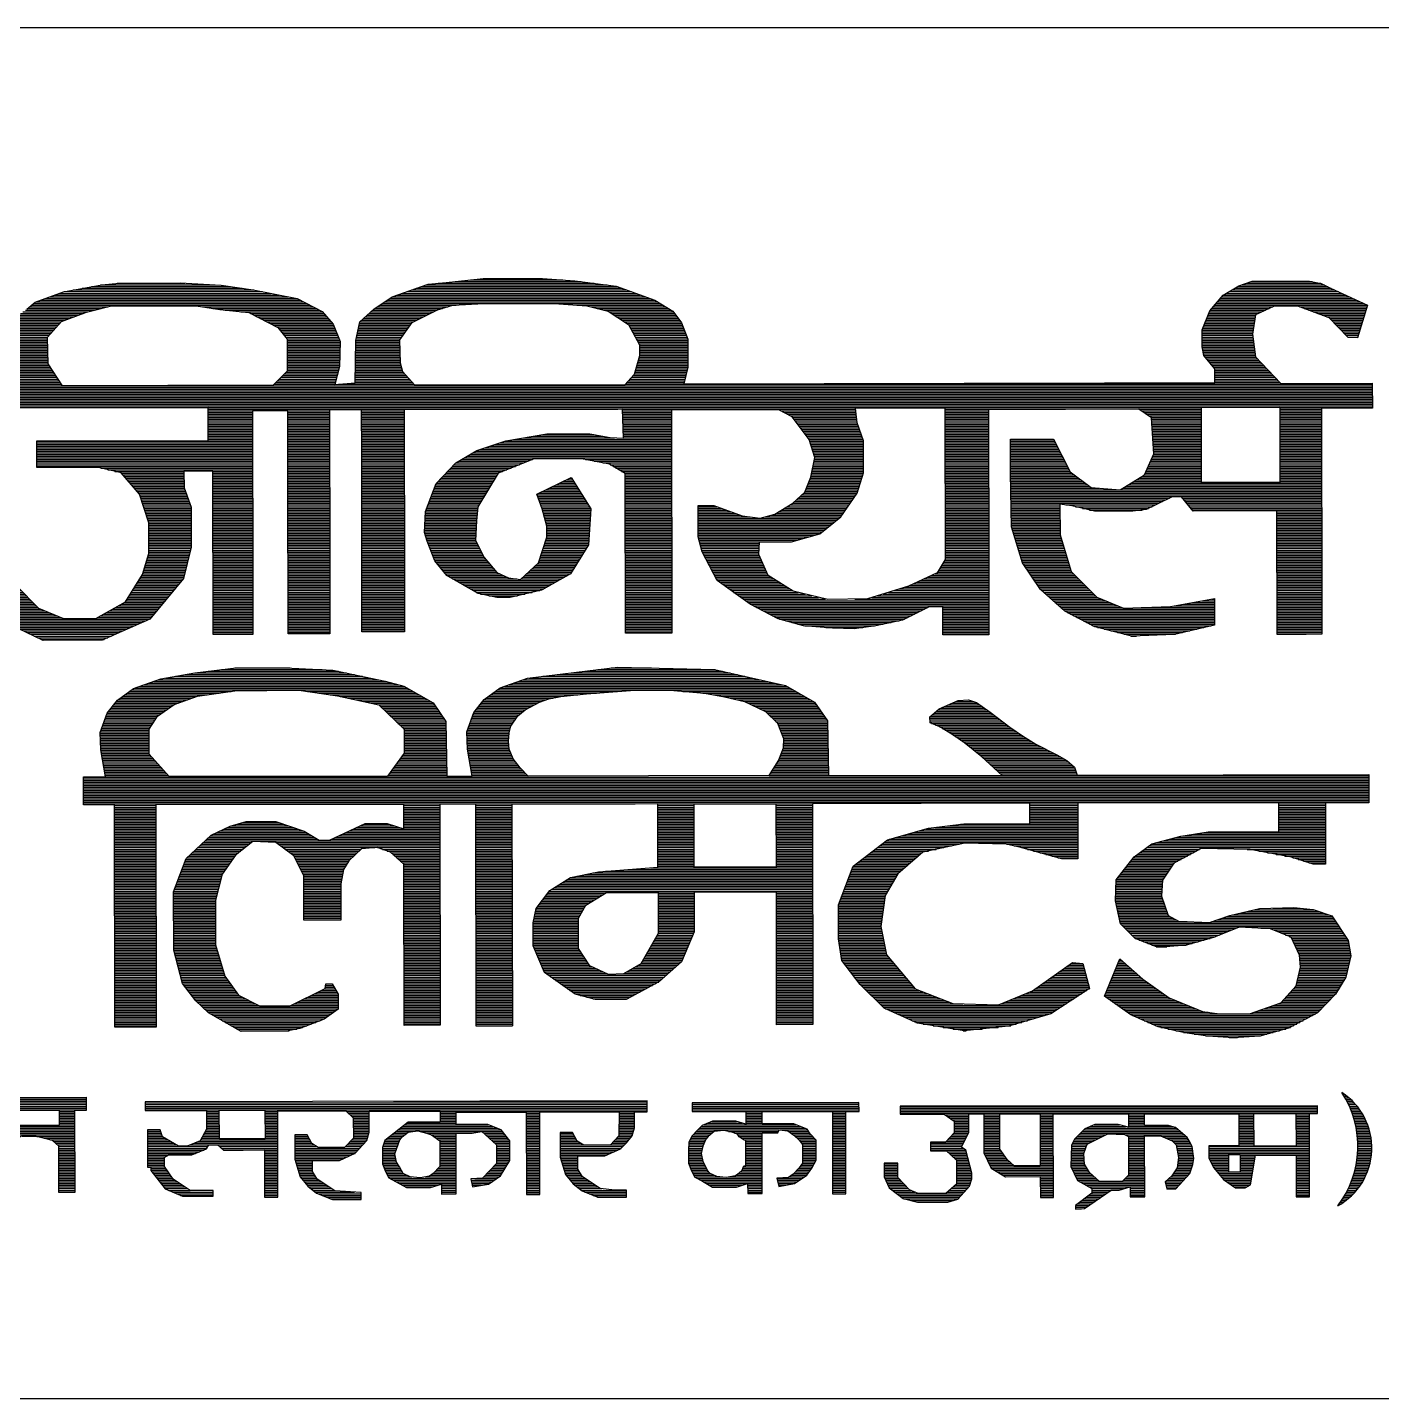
# Model space of a CAD drawing. Extents: x 278807 to 397707, y 326263 to 410363.
# Drawn here: x 385321 to 387574, y 333076 to 335357 of the extents above; entities that cross this region are included whole.
import ezdxf

# ---------------------------------------------------------------- set-up
doc = ezdxf.new("R2010")
doc.units = 0
doc.header["$LTSCALE"] = 400
doc.header["$MEASUREMENT"] = 0
doc.layers.get('0').update_dxf_attribs({"linetype": 'CONTINUOUS'})
pattern_1 = [(0, (366763.0994, 323914.4312), (9e-16, 2.794), [])]

msp = doc.modelspace()

# ---------------------------------------------------------------- hatches: boundary and pattern name
h = msp.add_hatch()
h.set_pattern_fill('ANSI31', color=256, scale=0.88, angle=315, style=0)
h.set_pattern_definition(pattern_1)
h.paths.add_polyline_path([(385755.048, 334348.175), (385824.37, 334348.296), (385824.169, 334463.221), (385823.72, 334720.661), (385877.144, 334720.755), (385877.268, 334650.163), (385877.79, 334351.116), (385948.414, 334351.24), (385948.264, 334437.434), (385947.769, 334721.005), (386311.315, 334721.639), (386312.703, 334673.28), (386290.549, 334674.542), (386256.659, 334680.984), (386184.992, 334680.859), (386117.254, 334669.038), (386069.07, 334653.098), (386033.924, 334632.233), (386001.407, 334598.371), (385983.247, 334551.532), (385982.005, 334516.424), (385985.939, 334502.129), (385999.026, 334469.647), (386018.745, 334444.977), (386070.918, 334415.163), (386102.203, 334408.717), (386124.354, 334408.756), (386176.455, 334420.548), (386224.62, 334447.937), (386254.506, 334496.097), (386258.31, 334555.913), (386225.644, 334607.864), (386168.358, 334580.46), (386177.522, 334555.772), (386185.39, 334527.181), (386185.422, 334508.978), (386171.164, 334466.046), (386141.241, 334438.69), (386121.691, 334441.256), (386102.13, 334450.324), (386081.238, 334474.991), (386066.855, 334503.57), (386068.101, 334536.078), (386070.667, 334559.486), (386104.448, 334615.454), (386164.347, 334638.962), (386242.789, 334639.099), (386289.714, 334630.079), (386315.802, 334614.522), (386316.265, 334349.154), (386393.144, 334349.288), (386393.117, 334365.145), (386392.497, 334720.354), (386571.013, 334720.665), (386593.185, 334709.002), (386621.917, 334671.346), (386631.091, 334641.458), (386624.633, 334608.433), (386614.252, 334583.711), (386594.738, 334565.474), (386564.8, 334547.219), (386540.054, 334540.675), (386510.077, 334544.523), (386463.138, 334561.344), (386437.078, 334561.299), (386437.169, 334509.291), (386443.727, 334484.598), (386468.568, 334436.534), (386523.364, 334397.623), (386570.316, 334373.001), (386612.034, 334361.372), (386660.253, 334357.556), (386696.74, 334356.319), (386732.794, 334361.583), (386777.082, 334370.762), (386821.346, 334392.943), (386843.758, 334392.982), (386843.84, 334346.174), (386920.719, 334346.309), (386920.518, 334461.361), (386920.064, 334721.402), (387170.247, 334721.838), (387191.121, 334707.572), (387195.135, 334647.389), (387179.56, 334612.256), (387139.209, 334587.482), (387090.99, 334591.298), (387055.762, 334617.241), (387028.303, 334671.802), (386956.636, 334671.677), (386956.734, 334615.514), (386958.194, 334525.802), (386976.541, 334466.025), (387006.588, 334421.87), (387047.045, 334385.535), (387096.606, 334359.618), (387157.876, 334344.122), (387229.538, 334346.848), (387295.966, 334362.566), (387295.889, 334406.773), (387222.941, 334393.643), (387144.764, 334390.907), (387100.429, 334409.032), (387057.354, 334451.864), (387039.005, 334512.941), (387038.916, 334563.649), (387058.466, 334561.083), (387096.27, 334552.048), (387160.119, 334552.159), (387182.266, 334554.798), (387225.23, 334575.676), (387240.866, 334575.704), (387260.453, 334552.334), (387399.877, 334552.577), (387400.236, 334347.145), (387474.509, 334347.275), (387474.426, 334394.463), (387473.853, 334723.003), (387558.55, 334723.151), (387558.478, 334764.757), (387406.023, 334764.491), (387364.248, 334808.625), (387358.97, 334846.322), (387364.126, 334878.836), (387395.374, 334893.193), (387434.465, 334893.261), (387486.62, 334873.849), (387517.95, 334841.399), (387533.588, 334840.126), (387550.433, 334894.764), (387489.01, 334923.261), (387473.36, 334931.035), (387453.807, 334934.902), (387426.444, 334934.854), (387393.868, 334934.797), (387358.686, 334934.736), (387336.548, 334926.896), (387310.514, 334911.248), (387288.408, 334885.205), (387275.432, 334853.978), (387275.482, 334825.373), (387278.113, 334811.075), (387296.394, 334789.004), (387296.435, 334765.6), (387113.103, 334765.28), (386413.262, 334764.059), (386419.73, 334791.374), (386419.648, 334838.182), (386409.176, 334865.468), (386394.679, 334884.945), (386364.677, 334903.096), (386300.788, 334926.388), (386231.711, 334935.369), (386178.28, 334939.176), (386079.249, 334939.004), (386018.018, 334932.396), (385988.052, 334929.743), (385928.149, 334908.835), (385897.667, 334887.979), (385874.249, 334867.134), (385867.788, 334835.918), (385866.608, 334765.705), (385832.734, 334763.046), (385840.5, 334792.964), (385841.73, 334834.573), (385829.953, 334863.157), (385811.674, 334883.928), (385769.938, 334905.959), (385696.943, 334920.133), (385643.505, 334927.841), (385575.22, 334931.623), (385473.583, 334931.445), (385444.921, 334928.795), (385381.092, 334916.982), (385334.213, 334899.997), (385320.128, 334888.088), (385283.686, 334863.321), (385272.016, 334830.795), (385272.138, 334760.584), (384842.137, 334759.834), (384842.146, 334717.775), (385083.205, 334719.496), (385081.948, 334693.49), (384962.064, 334695.881), (384915.168, 334687.998), (384859.183, 334661.896), (384824.088, 334612.427), (384824.158, 334572.121), (384833.358, 334527.041), (384871.196, 334498.502), (384895.969, 334489.444), (384925.937, 334490.797), (384965.019, 334496.066), (384993.67, 334505.217), (385028.833, 334515.68), (385069.227, 334515.751), (385086.181, 334507.979), (385113.594, 334479.422), (385112.38, 334428.712), (385098.101, 334397.482), (385051.239, 334370.096), (384966.542, 334369.948), (384910.484, 334385.453), (384855.684, 334426.964), (384838.74, 334429.535), (384814.026, 334404.788), (384814.071, 334378.784), (384832.327, 334371.014), (384862.313, 334361.965), (384909.274, 334332.142), (384944.504, 334304.899), (384977.139, 334271.151), (385026.704, 334242.633), (385056.676, 334241.385), (385104.829, 334275.275), (385104.802, 334290.877), (385067.012, 334292.111), (385052.669, 334297.287), (385017.46, 334312.828), (385018.738, 334327.133), (385095.583, 334346.77), (385151.555, 334380.673), (385191.863, 334430.151), (385194.398, 334470.462), (385178.678, 334518.542), (385157.787, 334542.798), (385119.958, 334566.136), (385066.529, 334568.643), (385028.764, 334555.575), (384979.271, 334542.486), (384928.446, 334546.298), (384903.654, 334565.758), (384904.903, 334596.965), (384921.799, 334621.699), (384955.64, 334643.861), (384997.319, 334654.336), (385054.659, 334650.535), (385101.582, 334642.816), (385131.576, 334628.566), (385159.461, 334628.615), (385159.296, 334723.529), (385621.873, 334724.337), (385621.969, 334669.347), (385336.604, 334668.849), (385336.682, 334624.515), (385439.621, 334624.695), (385477.425, 334615.66), (385507.456, 334580.606), (385523.177, 334532.526), (385523.265, 334481.818), (385512.902, 334446.695), (385484.315, 334401.138), (385434.847, 334373.747), (385381.423, 334373.654), (385339.696, 334390.484), (385303.146, 334428.126), (385274.34, 334507.388), (385276.792, 334595.806), (385205.121, 334598.282), (385205.182, 334563.176), (385205.3, 334495.566), (385215.808, 334447.476), (385277.185, 334370.871), (385347.608, 334337.189), (385445.335, 334337.359), (385524.759, 334372.604), (385580.671, 334440.312), (385593.611, 334492.343), (385593.495, 334558.653), (385581.711, 334591.138), (385581.664, 334618.442), (385629.876, 334618.526), (385630.35, 334346.784), (385696.414, 334346.899), (385696.27, 334429.193), (385695.764, 334719.138), (385754.401, 334719.24), (385754.581, 334616.016)])
h.paths.add_polyline_path([(385729.96, 334761.439), (385379.444, 334760.827), (385355.926, 334797.192), (385354.546, 334841.397), (385377.955, 334867.442), (385419.625, 334883.117), (385461.304, 334893.591), (385602.032, 334893.837), (385641.134, 334887.404), (385689.355, 334882.287), (385737.611, 334857.668), (385753.281, 334838.192), (385753.374, 334784.884)], flags=16)
h.paths.add_polyline_path([(385965.549, 334761.85), (385945.965, 334783.92), (385942.031, 334798.215), (385940.66, 334837.219), (385961.458, 334865.86), (386003.119, 334886.736), (386029.166, 334894.582), (386081.283, 334897.274), (386197.253, 334897.476), (386251.987, 334893.671), (386287.185, 334884.631), (386321.103, 334862.587), (386339.404, 334828.813), (386339.436, 334810.61), (386330.369, 334779.39), (386314.762, 334762.46)], flags=16)
h.paths.add_polyline_path([(386538.95, 334500.953), (386592.375, 334501.047), (386639.261, 334514.131), (386674.393, 334542.796), (386701.689, 334581.85), (386712.054, 334615.674), (386711.961, 334668.982), (386701.485, 334698.868), (386698.836, 334723.568), (386847.382, 334723.827), (386847.822, 334471.588), (386834.83, 334449.462), (386786.656, 334427.274), (386718.935, 334406.352), (386652.482, 334404.936), (386595.124, 334419.138), (386553.381, 334445.07), (386537.684, 334480.148)], flags=16)
h.paths.add_polyline_path([(387274.374, 334599.752), (387274.156, 334724.572), (387404.46, 334724.799), (387404.677, 334599.98)], flags=16)
h = msp.add_hatch()
h.set_pattern_fill('ANSI31', color=256, scale=0.88, angle=315, style=0)
h.set_pattern_definition(pattern_1)
h.paths.add_polyline_path([(385466.64, 333693.879), (385535.372, 333693.999), (385534.727, 334063.644), (385947.117, 334064.363), (385947.188, 334023.678), (385919.811, 334032.645), (385883.289, 334032.581), (385823.749, 334004.665), (385806.449, 334004.635), (385781.434, 334019.936), (385734.311, 334036.157), (385685.294, 334036.071), (385658.397, 334028.352), (385626.707, 334012.953), (385585.446, 333974.52), (385564.399, 333918.73), (385564.568, 333821.869), (385579.327, 333766.272), (385601.483, 333737.54), (385622.663, 333717.437), (385676.538, 333686.843), (385752.466, 333686.975), (385774.563, 333691.809), (385814.903, 333707.223), (385837.941, 333723.567), (385837.897, 333748.502), (385828.256, 333765.747), (385817.684, 333765.729), (385816.736, 333758.055), (385758.159, 333729.182), (385707.22, 333729.093), (385672.588, 333747.254), (385649.466, 333778.861), (385633.998, 333830.622), (385633.869, 333904.934), (385645.327, 333948.11), (385667.377, 333979.796), (385696.17, 334002.863), (385734.618, 334001.012), (385764.45, 333979.007), (385780.848, 333945.47), (385780.977, 333871.625), (385842.488, 333871.733), (385842.382, 333932.151), (385847.146, 333956.135), (385855.771, 333970.535), (385876.88, 333990.711), (385902.827, 333992.675), (385924.945, 333985.041), (385947.291, 333964.761), (385947.759, 333696.862), (386007.899, 333696.966), (386007.258, 334064.468), (386067.145, 334064.573), (386067.789, 333695.716), (386127.929, 333695.821), (386127.285, 334064.678), (386369.936, 334065.101), (386369.875, 333959.786), (386271.121, 333952.403), (386224.565, 333942.707), (386190.075, 333921.013), (386167.377, 333891.328), (386162.601, 333867.283), (386162.668, 333828.823), (386181.214, 333784.788), (386232.667, 333748.669), (386266.408, 333739.914), (386316.995, 333740.003), (386371.547, 333768.942), (386409.229, 333802.66), (386430.448, 333852.576), (386430.334, 333918.074), (386567.097, 333918.313), (386567.482, 333697.943), (386627.622, 333698.048), (386626.98, 334065.55), (386988.918, 334066.182), (386988.977, 334032.411), (386878.889, 334032.219), (386820.062, 334024.54), (386751.765, 334005.482), (386694.899, 333961.822), (386670.336, 333897.384), (386670.435, 333840.566), (386676.192, 333804.591), (386706.631, 333764.871), (386746.56, 333725.168), (386801.647, 333700.643), (386879.491, 333687.521), (386953.502, 333695.226), (387023.694, 333716.182), (387088.156, 333757.961), (387076.695, 333799.608), (387059.609, 333801.472), (386993.259, 333754.008), (386936.357, 333731.181), (386860.431, 333732.943), (386797.751, 333757.455), (386750.2, 333814.19), (386740.627, 333861.522), (386748.131, 333912.672), (386768.946, 333948.693), (386810.641, 333984.751), (386880.843, 334000.025), (386949.177, 333998.25), (386973.862, 333992.612), (387042.225, 333973.791), (387068.798, 333973.838), (387068.637, 334066.321), (387403.047, 334066.904), (387403.131, 334018.756), (387285.436, 334018.551), (387240.072, 334011.397), (387191.882, 333998.578), (387162.141, 333977.302), (387132.429, 333939.047), (387131.073, 333903.671), (387139.648, 333865.483), (387163.796, 333841.471), (387199.271, 333827.384), (387214.869, 333827.411), (387248.896, 333830.3), (387294.251, 333843.114), (387336.761, 333860.167), (387389.233, 333857.429), (387423.29, 333843.339), (387437.522, 333813.65), (387438.974, 333793.844), (387431.939, 333762.703), (387406.464, 333734.36), (387354.029, 333715.874), (387304.399, 333715.788), (387276.031, 333719.983), (387220.689, 333742.525), (387176.677, 333773.577), (387138.331, 333807.469), (387112.915, 333745.167), (387156.928, 333714.115), (387202.339, 333694.385), (387246.315, 333684.558), (387284.611, 333678.965), (387327.156, 333676.209), (387371.11, 333679.116), (387419.3, 333691.934), (387467.468, 333717.487), (387497.192, 333748.668), (387514.159, 333776.996), (387522.605, 333812.384), (387518.307, 333837.845), (387491.293, 333878.831), (387460.074, 333889.293), (387427.801, 333893.025), (387370.862, 333891.031), (387321.532, 333879.581), (387287.386, 333868.158), (387236.135, 333869.963), (387219.036, 333879.403), (387207.591, 333911.58), (387209.443, 333938.098), (387228.374, 333966.541), (387260.612, 333983.642), (387273.885, 333991.241), (387355.505, 333989.49), (387423.859, 333976.351), (387459.942, 333965.051), (387480.821, 333965.087), (387480.643, 334067.04), (387552.818, 334067.166), (387552.736, 334113.973), (387067.675, 334113.126), (387062.774, 334126.269), (387050.269, 334137.302), (387033.376, 334146.928), (386998.678, 334164.693), (386976.355, 334178.314), (386955.529, 334192.858), (386922.494, 334217.985), (386900.025, 334234.052), (386886.759, 334238.142), (386869.533, 334237.16), (386837.635, 334223.179), (386822.31, 334209.993), (386822.728, 334200.048), (386838.928, 334193.31), (386858.984, 334181.214), (386880.057, 334166.544), (386908.976, 334143.66), (386942.981, 334112.507), (386653.545, 334112.404), (386652.312, 334203.402), (386630.795, 334234.418), (386582.455, 334262.174), (386464.363, 334288.739), (386303.385, 334292.741), (386234.719, 334284.055), (386152.9, 334274.274), (386107.856, 334258.134), (386081.061, 334238.812), (386063.928, 334217.366), (386052.18, 334185.221), (386053.303, 334156.311), (386060.894, 334111.369), (386018.68, 334111.296), (386017.447, 334202.294), (385995.93, 334233.31), (385947.59, 334261.066), (385916.454, 334269.579), (385829.498, 334287.631), (385750.078, 334291.775), (385668.52, 334291.633), (385599.854, 334282.946), (385542.994, 334273.21), (385497.95, 334257.069), (385471.155, 334237.748), (385454.022, 334216.302), (385442.274, 334184.157), (385443.398, 334155.247), (385450.988, 334110.305), (385414.38, 334110.241), (385414.462, 334063.434), (385465.995, 334063.524)])
h.paths.add_polyline_path([(385557.229, 334110.49), (385523.896, 334147.892), (385523.823, 334189.653), (385537.737, 334211.094), (385565.605, 334230.417), (385604.213, 334244.405), (385666.441, 334253.08), (385772.68, 334254.336), (385837.085, 334244.811), (385905.792, 334229.94), (385947.715, 334189.322), (385947.785, 334149.702), (385919.963, 334111.123)], flags=16)
h.paths.add_polyline_path([(386129.057, 334139.927), (386122.829, 334156.123), (386121.483, 334169.76), (386122.364, 334183.212), (386125.285, 334194.621), (386137.026, 334211.783), (386149.149, 334221.642), (386173.094, 334234.556), (386188.642, 334239.766), (386208.749, 334243.854), (386251.336, 334248.127), (386324.637, 334254), (386389.623, 334254.083), (386447.605, 334249.179), (386481.01, 334243.455), (386513.84, 334235.53), (386549.146, 334219.034), (386569.089, 334199.195), (386579.23, 334173.957), (386578.277, 334157.975), (386570.792, 334137.883), (386554.828, 334112.231), (386154.193, 334111.532), (386140.792, 334125.306)], flags=16)
h.paths.add_polyline_path([(386238.067, 333875.273), (386250.074, 333896.928), (386284.566, 333917.82), (386370.193, 333917.969), (386370.313, 333849.558), (386341.784, 333799.337), (386312.906, 333782.461), (386288.015, 333781.616), (386256.674, 333795.984), (386238.155, 333824.796)], flags=16)
h.paths.add_polyline_path([(386430.261, 333959.892), (386430.077, 334065.206), (386566.42, 334065.444), (386566.604, 333960.13)], flags=16)
h = msp.add_hatch()
h.set_pattern_fill('ANSI31', color=256, scale=0.88, angle=315, style=0)
h.set_pattern_definition(pattern_1)
h.paths.add_polyline_path([(384869.149, 333510.387), (384847.738, 333510.35), (384835.094, 333506.444), (384826.349, 333498.661), (384826.384, 333478.271), (384834.192, 333465.662), (384850.767, 333448.214), (384863.44, 333435.614), (384881.948, 333425.937), (384891.68, 333425.954), (384896.539, 333429.846), (384904.313, 333436.656), (384911.096, 333453.174), (384911.035, 333488.129), (384978.477, 333488.246), (384978.606, 333414.454), (385004.882, 333414.5), (385004.638, 333554.317), (385043.566, 333554.385), (385043.81, 333414.568), (385067.166, 333414.608), (385066.922, 333554.426), (385199.277, 333554.657), (385199.338, 333519.702), (385188.655, 333507.061), (385171.158, 333495.379), (385147.801, 333495.338), (385125.409, 333500.154), (385116.637, 333507.906), (385109.812, 333514.691), (385109.792, 333526.343), (385097.141, 333526.321), (385097.244, 333467.093), (385099.19, 333467.096), (385104.072, 333458.366), (385106.037, 333447.689), (385112.861, 333440.904), (385124.556, 333431.215), (385135.28, 333420.553), (385151.843, 333409.901), (385169.365, 333407.019), (385193.695, 333407.062), (385206.34, 333410.968), (385210.224, 333415.829), (385211.187, 333421.657), (385179.072, 333421.6), (385163.492, 333426.428), (385141.078, 333443.866), (385122.559, 333460.34), (385122.53, 333476.846), (385159.511, 333476.911), (385182.861, 333480.835), (385193.56, 333484.738), (385209.11, 333496.416), (385221.728, 333515.858), (385226.567, 333531.401), (385226.526, 333554.704), (385374.452, 333554.962), (385374.494, 333530.688), (385293.719, 333530.547), (385283.996, 333525.676), (385269.408, 333519.825), (385259.703, 333504.272), (385250.965, 333492.606), (385251.093, 333418.813), (385272.504, 333418.851), (385271.476, 333449.919), (385271.434, 333474.193), (385275.3, 333489.735), (385279.177, 333498.481), (385288.899, 333504.323), (385300.569, 333509.198), (385311.269, 333512.13), (385335.599, 333512.172), (385352.15, 333508.318), (385362.86, 333505.423), (385373.582, 333495.733), (385373.716, 333419.027), (385399.992, 333419.073), (385399.755, 333555.006), (385419.219, 333555.04), (385419.18, 333577.372), (384950.393, 333576.554), (384950.43, 333555.193), (384977.68, 333555.241), (384977.758, 333510.577), (384909.634, 333510.458), (384909.526, 333572.599), (384837.509, 333572.473), (384837.93, 333554.026), (384876.858, 333554.094), (384884.65, 333550.224), (384884.72, 333510.415)])
h = msp.add_hatch()
h.set_pattern_fill('ANSI31', color=256, scale=0.88, angle=315, style=0)
h.set_pattern_definition(pattern_1)
h.paths.add_polyline_path([(385737.768, 333554.625), (385850.659, 333554.822), (385863.331, 333543.193), (385863.39, 333509.21), (385848.819, 333493.649), (385805.025, 333493.573), (385794.308, 333500.351), (385786.498, 333514.901), (385766.06, 333514.866), (385766.132, 333474.086), (385774.941, 333444.972), (385787.62, 333429.459), (385802.238, 333417.833), (385828.533, 333407.199), (385876.219, 333407.282), (385876.199, 333418.933), (385832.4, 333421.77), (385803.171, 333441.138), (385795.363, 333453.747), (385795.331, 333472.195), (385840.098, 333472.273), (385866.354, 333483.97), (385885.78, 333505.365), (385889.649, 333518.965), (385889.588, 333553.919), (386008.025, 333554.126), (386008.057, 333535.678), (385954.531, 333535.585), (385915.656, 333505.478), (385911.784, 333493.814), (385911.831, 333466.615), (385916.719, 333453.996), (385922.577, 333443.321), (385951.802, 333426.858), (385991.703, 333426.927), (386010.183, 333432.788), (386010.212, 333416.274), (386034.542, 333416.317), (386034.365, 333517.342), (386060.642, 333517.387), (386077.181, 333520.331), (386101.55, 333498.031), (386101.604, 333466.946), (386078.29, 333442.621), (386058.828, 333441.616), (386061.771, 333428.021), (386088.039, 333432.924), (386108.452, 333446.559), (386123.979, 333471.842), (386123.921, 333504.87), (386109.291, 333523.301), (386086.892, 333532.004), (386034.34, 333531.913), (386034.304, 333552.312), (386151.088, 333552.516), (386151.327, 333415.549), (386173.71, 333415.588), (386173.471, 333552.555), (386305.826, 333552.786), (386304.922, 333512.978), (386290.351, 333497.417), (386246.557, 333497.34), (386235.84, 333504.118), (386228.029, 333518.669), (386207.592, 333518.633), (386207.664, 333477.853), (386216.473, 333448.74), (386229.152, 333433.227), (386243.77, 333421.601), (386270.065, 333410.966), (386317.751, 333411.05), (386317.731, 333422.701), (386298.267, 333422.667), (386273.932, 333425.538), (386244.702, 333444.906), (386236.895, 333457.514), (386236.856, 333479.681), (386281.623, 333479.759), (386307.879, 333491.456), (386317.594, 333501.183), (386327.306, 333512.851), (386331.175, 333526.451), (386331.128, 333552.959), (386352.066, 333552.996), (386352.035, 333571.233), (385516.826, 333569.775), (385516.851, 333555.211), (385619.037, 333555.389), (385619.091, 333524.319), (385608.42, 333504.881), (385587.025, 333496.105), (385572.427, 333496.08), (385546.124, 333511.569), (385542.21, 333523.214), (385520.8, 333523.176), (385520.909, 333461.035), (385526.748, 333461.045), (385526.758, 333455.22), (385550.167, 333425.161), (385579.385, 333412.59), (385629.991, 333412.678), (385629.974, 333422.387), (385592.02, 333422.321), (385563.765, 333440.72), (385549.13, 333462.055), (385549.102, 333477.591), (385555.908, 333481.486), (385594.836, 333481.554), (385619.149, 333491.306), (385623.03, 333498.11), (385637.628, 333498.135), (385647.375, 333489.414), (385715.498, 333489.533), (385715.636, 333410.885), (385738.019, 333410.925)])
h.paths.add_polyline_path([(385716.439, 333507.982), (385640.53, 333507.85), (385640.447, 333555.427), (385716.356, 333555.559)], flags=16)
h.paths.add_polyline_path([(385932.674, 333483.044), (385940.808, 333506.621), (385944.434, 333511.158), (385954.411, 333519.332), (385970.758, 333521.173), (385985.297, 333517.573), (385993.477, 333514.869), (386007.119, 333504.924), (386007.194, 333462.331), (385996.314, 333450.531), (385989.964, 333445.989), (385974.527, 333443.243), (385958.174, 333445.027), (385946.356, 333450.444), (385939.979, 333461.307), (385935.423, 333469.456)], flags=16)
h = msp.add_hatch()
h.set_pattern_fill('ANSI31', color=256, scale=0.88, angle=315, style=0)
h.set_pattern_definition(pattern_1)
h.paths.add_polyline_path([(387500.846, 333396.431, 0.56444686), (387507.971, 333585.071, -0.31724757)])
h = msp.add_hatch()
h.set_pattern_fill('ANSI31', color=256, scale=0.88, angle=315, style=0)
h.set_pattern_definition(pattern_1)
h.paths.add_polyline_path([(386543.512, 333518.23), (386569.789, 333518.276), (386570.758, 333520.221), (386571.726, 333523.136), (386586.328, 333521.219), (386596.072, 333514.436), (386604.846, 333505.709), (386610.697, 333498.92), (386610.751, 333467.835), (386604.925, 333460.054), (386595.212, 333449.351), (386587.437, 333443.51), (386567.974, 333442.504), (386570.918, 333428.91), (386582.593, 333430.873), (386597.186, 333433.813), (386617.599, 333447.448), (386626.337, 333459.12), (386633.126, 333472.731), (386633.068, 333505.758), (386623.318, 333516.427), (386618.438, 333524.189), (386596.039, 333532.893), (386543.487, 333532.801), (386543.451, 333553.2), (386660.235, 333553.404), (386660.474, 333416.438), (386682.857, 333416.477), (386682.618, 333553.443), (386704.717, 333553.482), (386704.47, 333568.318), (386426.904, 333567.834), (386426.929, 333553.343), (386516.493, 333553.5), (386516.529, 333532.569), (386499.576, 333537.37), (386460.846, 333537.302), (386450.364, 333533.259), (386443.914, 333530.027), (386435.858, 333522.768), (386426.999, 333513.092), (386421.728, 333502.618), (386421.737, 333497.132), (386420.931, 333494.703), (386420.978, 333467.504), (386425.866, 333454.884), (386431.724, 333444.209), (386444.387, 333437.431), (386460.948, 333427.746), (386500.849, 333427.816), (386519.33, 333433.677), (386519.359, 333417.163), (386543.689, 333417.205)])
h.paths.add_polyline_path([(386516.341, 333463.22), (386512.707, 333463.213), (386509.995, 333455.959), (386505.461, 333451.419), (386499.111, 333446.877), (386483.674, 333444.131), (386467.321, 333445.915), (386455.503, 333451.332), (386452.772, 333454.952), (386449.126, 333462.196), (386444.57, 333470.344), (386441.821, 333483.933), (386444.526, 333495.719), (386449.955, 333507.509), (386453.58, 333512.047), (386463.558, 333520.22), (386479.905, 333522.061), (386494.444, 333518.462), (386502.624, 333515.757), (386505.357, 333511.231), (386513.541, 333505.808), (386516.266, 333505.813)], flags=16)
h = msp.add_hatch()
h.set_pattern_fill('ANSI31', color=256, scale=0.88, angle=315, style=0)
h.set_pattern_definition(pattern_1)
h.paths.add_polyline_path([(387179.734, 333512.894), (387206.01, 333512.94), (387225.418, 333504.686), (387232.108, 333498.032), (387236.318, 333477.209), (387233.844, 333459.708), (387224.685, 333446.361), (387213.85, 333436.343), (387216.375, 333424.683), (387231.401, 333424.709), (387254.73, 333450.579), (387259.712, 333465.585), (387261.365, 333475.587), (387258.825, 333495.579), (387255.474, 333502.239), (387250.451, 333510.562), (387231.222, 333527.193), (387219.529, 333530.505), (387179.459, 333530.435), (387179.426, 333549.599), (387336.533, 333549.873), (387336.626, 333496.613), (387286.538, 333496.525), (387286.573, 333476.464), (387294.114, 333460.646), (387310.845, 333440.679), (387330.904, 333426.549), (387346.765, 333426.577), (387355.939, 333431.592), (387364.201, 333480.765), (387431.535, 333480.883), (387431.656, 333411.337), (387454.04, 333411.376), (387453.798, 333550.078), (387467.522, 333550.101), (387467.305, 333563.203), (386772.791, 333562.622), (386772.814, 333549.153), (386846.133, 333549.28), (386862.981, 333537.313), (386863.015, 333518.119), (386848.619, 333502.498), (386823.378, 333502.454), (386823.403, 333488.058), (386849.846, 333488.104), (386866.7, 333472.538), (386866.769, 333432.949), (386848.767, 333417.322), (386803.093, 333417.242), (386788.659, 333423.215), (386769.393, 333443.576), (386769.351, 333467.569), (386746.514, 333467.529), (386746.553, 333444.736), (386754.999, 333426.756), (386777.867, 333408.801), (386801.916, 333402.844), (386852.398, 333402.932), (386869.217, 333407.76), (386888.411, 333429.388), (386891.996, 333441.391), (386891.979, 333450.988), (386882.296, 333489.36), (386875.076, 333494.146), (386887.052, 333519.36), (386886.999, 333549.352), (386912.24, 333549.396), (386912.353, 333484.614), (386924.417, 333459.442), (386948.481, 333445.088), (387006.175, 333445.189), (387006.235, 333410.399), (387027.87, 333410.437), (387027.628, 333549.597), (387152.712, 333549.816), (387152.751, 333527.233), (387135.798, 333532.033), (387097.068, 333531.966), (387080.136, 333524.691), (387063.221, 333507.756), (387057.949, 333497.281), (387057.2, 333462.168), (387067.946, 333438.873), (387091.99, 333425.328), (387092.003, 333417.8), (387064.491, 333396.922), (387064.501, 333391.09), (387079.526, 333391.949), (387123.969, 333422.457), (387137.071, 333422.48), (387155.552, 333428.34), (387155.581, 333411.827), (387179.91, 333411.869)])
h.paths.add_polyline_path([(387152.89, 333447.902), (387142.057, 333437.051), (387104.491, 333436.986), (387087.769, 333451.954), (387079.397, 333466.104), (387078.531, 333483.6), (387084.347, 333499.441), (387118.544, 333516.164), (387146.094, 333515.379), (387152.778, 333512.058)], flags=16)
h.paths.add_polyline_path([(387319.873, 333481.885), (387338.418, 333481.388), (387338.468, 333452.831), (387319.923, 333452.799)], flags=16)
h.paths.add_polyline_path([(387006.143, 333463.184), (386962.873, 333463.108), (386950.835, 333473.884), (386938.786, 333490.659), (386938.683, 333549.442), (387005.993, 333549.559)], flags=16)
h.paths.add_polyline_path([(387361.671, 333495.759), (387361.576, 333549.917), (387431.414, 333550.038), (387431.509, 333495.881)], flags=16)

# ---------------------------------------------------------------- linework, layer by layer
for p, q in [((380986.211, 335356.71), (396941.41, 335356.71)), ((380986.211, 333076.039), (396941.41, 333076.039))]:
    msp.add_line(p, q)
at = {"color": 200}
for p, q in [((387393.868, 334934.797), (387393.868, 334934.797)), ((387393.868, 334934.797), (387393.868, 334934.797)), ((385461.304, 334893.591), (385602.032, 334893.837)), ((385602.032, 334893.837), (385641.134, 334887.404)), ((386003.119, 334886.736), (386029.166, 334894.582)), ((386029.166, 334894.582), (386081.283, 334897.274)), ((386081.283, 334897.274), (386197.253, 334897.476)), ((386197.253, 334897.476), (386251.987, 334893.671)), ((386251.987, 334893.671), (386287.185, 334884.631)), ((385377.955, 334867.442), (385419.625, 334883.117)), ((385419.625, 334883.117), (385461.304, 334893.591)), ((385641.134, 334887.404), (385689.355, 334882.287)), ((385689.355, 334882.287), (385737.611, 334857.668)), ((385897.667, 334887.979), (385897.667, 334887.979)), ((385961.458, 334865.86), (386003.119, 334886.736)), ((386287.185, 334884.631), (386321.103, 334862.587)), ((385354.546, 334841.397), (385377.955, 334867.442)), ((385737.611, 334857.668), (385753.281, 334838.192)), ((385940.66, 334837.219), (385961.458, 334865.86)), ((386321.103, 334862.587), (386339.404, 334828.813)), ((385355.926, 334797.192), (385354.546, 334841.397)), ((385753.281, 334838.192), (385753.374, 334784.884)), ((385942.031, 334798.215), (385940.66, 334837.219)), ((386339.404, 334828.813), (386339.436, 334810.61)), ((386339.436, 334810.61), (386330.369, 334779.39)), ((385379.444, 334760.827), (385355.926, 334797.192)), ((385753.374, 334784.884), (385729.96, 334761.439)), ((385945.965, 334783.92), (385942.031, 334798.215)), ((385965.549, 334761.85), (385945.965, 334783.92)), ((385729.96, 334761.439), (385379.444, 334760.827)), ((386314.762, 334762.46), (385965.549, 334761.85)), ((386330.369, 334779.39), (386314.762, 334762.46)), ((386698.836, 334723.568), (386847.382, 334723.827)), ((386701.485, 334698.868), (386698.836, 334723.568)), ((386847.382, 334723.827), (386847.822, 334471.588)), ((387274.156, 334724.572), (387404.46, 334724.799)), ((387274.374, 334599.752), (387274.156, 334724.572)), ((387404.46, 334724.799), (387404.677, 334599.98)), ((386711.961, 334668.982), (386701.485, 334698.868)), ((386712.054, 334615.674), (386711.961, 334668.982)), ((386701.689, 334581.85), (386712.054, 334615.674)), ((387404.677, 334599.98), (387274.374, 334599.752)), ((386674.393, 334542.796), (386701.689, 334581.85)), ((386639.261, 334514.131), (386674.393, 334542.796)), ((386592.375, 334501.047), (386639.261, 334514.131)), ((386537.684, 334480.148), (386538.95, 334500.953)), ((386538.95, 334500.953), (386592.375, 334501.047)), ((386553.381, 334445.07), (386537.684, 334480.148)), ((386847.822, 334471.588), (386834.83, 334449.462)), ((386595.124, 334419.138), (386553.381, 334445.07)), ((386834.83, 334449.462), (386786.656, 334427.274)), ((386652.482, 334404.936), (386595.124, 334419.138)), ((386786.656, 334427.274), (386718.935, 334406.352)), ((386718.935, 334406.352), (386652.482, 334404.936))]:
    msp.add_line(p, q, dxfattribs=at)
for points in [[(385320.128, 334888.088), (385334.213, 334899.997), (385381.092, 334916.982), (385444.921, 334928.795), (385473.583, 334931.445), (385575.22, 334931.623), (385643.505, 334927.841), (385696.943, 334920.133), (385769.938, 334905.959), (385811.674, 334883.928), (385829.953, 334863.157), (385841.73, 334834.573), (385840.5, 334792.964), (385832.734, 334763.046), (385866.608, 334765.705), (385867.788, 334835.918), (385874.249, 334867.134), (385897.667, 334887.979), (385928.149, 334908.835), (385988.052, 334929.743), (386018.018, 334932.396), (386079.249, 334939.004), (386178.28, 334939.176), (386231.711, 334935.369), (386300.788, 334926.388), (386364.677, 334903.096), (386394.679, 334884.945), (386409.176, 334865.468), (386419.648, 334838.182), (386419.73, 334791.374), (386413.262, 334764.059), (387113.103, 334765.28), (387296.435, 334765.6), (387296.394, 334789.004), (387278.113, 334811.075), (387275.482, 334825.373), (387275.432, 334853.978), (387288.408, 334885.205), (387310.514, 334911.248), (387336.548, 334926.896), (387358.686, 334934.736), (387393.868, 334934.797), (387426.444, 334934.854), (387453.807, 334934.902), (387473.36, 334931.035), (387489.01, 334923.261), (387550.433, 334894.764), (387533.588, 334840.126), (387533.588, 334840.126), (387517.95, 334841.399), (387486.62, 334873.849), (387434.465, 334893.261), (387434.465, 334893.261), (387434.465, 334893.261), (387395.374, 334893.193), (387364.126, 334878.836), (387358.97, 334846.322), (387364.248, 334808.625), (387406.023, 334764.491), (387558.478, 334764.757), (387558.55, 334723.151), (387473.853, 334723.003), (387474.426, 334394.463), (387474.509, 334347.275), (387400.236, 334347.145), (387399.877, 334552.577), (387260.453, 334552.334), (387240.866, 334575.704), (387225.23, 334575.676), (387182.266, 334554.798), (387160.119, 334552.159), (387096.27, 334552.048), (387058.466, 334561.083), (387058.466, 334561.083), (387038.916, 334563.649), (387039.005, 334512.941), (387057.354, 334451.864), (387100.429, 334409.032), (387144.764, 334390.907), (387222.941, 334393.643), (387295.889, 334406.773), (387295.966, 334362.566), (387229.538, 334346.848), (387157.876, 334344.122), (387096.606, 334359.618), (387047.045, 334385.535), (387006.588, 334421.87), (386976.541, 334466.025), (386958.194, 334525.802), (386956.734, 334615.514), (386956.636, 334671.677), (387028.303, 334671.802), (387055.762, 334617.241), (387090.99, 334591.298), (387139.209, 334587.482), (387179.56, 334612.256), (387195.135, 334647.389), (387191.121, 334707.572), (387170.247, 334721.838), (386920.064, 334721.402), (386920.518, 334461.361), (386920.719, 334346.309), (386843.84, 334346.174), (386843.758, 334392.982), (386821.346, 334392.943), (386777.082, 334370.762), (386732.794, 334361.583), (386696.74, 334356.319), (386660.253, 334357.556), (386612.034, 334361.372), (386570.316, 334373.001), (386523.364, 334397.623), (386468.568, 334436.534), (386443.727, 334484.598), (386437.169, 334509.291), (386437.078, 334561.299), (386463.138, 334561.344), (386510.077, 334544.523), (386510.077, 334544.523), (386510.077, 334544.523), (386540.054, 334540.675), (386540.054, 334540.675), (386540.054, 334540.675), (386564.8, 334547.219), (386594.738, 334565.474), (386614.252, 334583.711), (386624.633, 334608.433), (386624.633, 334608.433), (386631.091, 334641.458), (386621.917, 334671.346), (386593.185, 334709.002), (386571.013, 334720.665), (386392.497, 334720.354), (386393.117, 334365.145), (386393.144, 334349.288), (386316.265, 334349.154), (386315.802, 334614.522), (386289.714, 334630.079), (386242.789, 334639.099), (386164.347, 334638.962), (386164.347, 334638.962), (386164.347, 334638.962), (386164.347, 334638.962), (386104.448, 334615.454), (386070.667, 334559.486), (386070.667, 334559.486), (386070.667, 334559.486), (386070.667, 334559.486), (386068.101, 334536.078), (386066.855, 334503.57), (386081.238, 334474.991), (386102.13, 334450.324), (386121.691, 334441.256), (386141.241, 334438.69), (386171.164, 334466.046), (386185.422, 334508.978), (386185.39, 334527.181), (386177.522, 334555.772), (386168.358, 334580.46), (386225.644, 334607.864), (386258.31, 334555.913), (386254.506, 334496.097), (386224.62, 334447.937), (386176.455, 334420.548), (386124.354, 334408.756), (386102.203, 334408.717), (386070.918, 334415.163), (386018.745, 334444.977), (385999.026, 334469.647), (385985.939, 334502.129), (385982.005, 334516.424), (385983.247, 334551.532), (386001.407, 334598.371), (386033.924, 334632.233), (386069.07, 334653.098), (386117.254, 334669.038), (386184.992, 334680.859), (386256.659, 334680.984), (386290.549, 334674.542), (386312.703, 334673.28), (386311.315, 334721.639), (385947.769, 334721.005), (385948.264, 334437.434), (385948.414, 334351.24), (385877.79, 334351.116), (385877.268, 334650.163), (385877.144, 334720.755), (385823.72, 334720.661), (385824.169, 334463.221), (385824.37, 334348.296), (385755.048, 334348.175), (385754.581, 334616.016), (385754.401, 334719.24), (385695.764, 334719.138), (385696.27, 334429.193), (385696.414, 334346.899), (385630.35, 334346.784), (385629.876, 334618.526), (385581.664, 334618.442), (385581.711, 334591.138), (385593.495, 334558.653), (385593.611, 334492.343), (385580.671, 334440.312), (385524.759, 334372.604), (385445.335, 334337.359), (385347.608, 334337.189), (385277.185, 334370.871)], [(385303.146, 334428.126), (385339.696, 334390.484), (385381.423, 334373.654), (385434.847, 334373.747), (385484.315, 334401.138), (385512.902, 334446.695), (385523.265, 334481.818), (385523.177, 334532.526), (385507.456, 334580.606), (385477.425, 334615.66), (385439.621, 334624.695), (385336.682, 334624.515), (385336.604, 334668.849), (385621.969, 334669.347), (385621.969, 334669.347), (385621.873, 334724.337), (385159.296, 334723.529)], [(385557.229, 334110.49), (385523.896, 334147.892), (385523.823, 334189.653), (385537.737, 334211.094), (385565.605, 334230.417), (385604.213, 334244.405), (385666.441, 334253.08), (385772.68, 334254.336), (385837.085, 334244.811), (385905.792, 334229.94), (385947.715, 334189.322), (385947.785, 334149.702), (385919.963, 334111.123), (385557.229, 334110.49)], [(386154.193, 334111.532), (386140.792, 334125.306), (386129.057, 334139.927), (386122.829, 334156.123), (386121.483, 334169.76), (386122.364, 334183.212), (386125.285, 334194.621), (386137.026, 334211.783), (386149.149, 334221.642), (386173.094, 334234.556), (386188.642, 334239.766), (386208.749, 334243.854), (386251.336, 334248.127), (386324.637, 334254), (386389.623, 334254.083), (386447.605, 334249.179), (386481.01, 334243.455), (386513.84, 334235.53), (386549.146, 334219.034), (386569.089, 334199.195), (386579.23, 334173.957), (386578.277, 334157.975), (386570.792, 334137.883), (386554.828, 334112.231), (386154.193, 334111.532)], [(386430.077, 334065.206), (386566.42, 334065.444), (386566.604, 333960.13), (386430.261, 333959.892), (386430.077, 334065.206)], [(386370.193, 333917.969), (386370.313, 333849.558), (386341.784, 333799.337), (386312.906, 333782.461), (386288.015, 333781.616), (386256.674, 333795.984), (386238.155, 333824.796), (386238.067, 333875.273), (386250.074, 333896.928), (386284.566, 333917.82), (386370.193, 333917.969)], [(384950.393, 333576.554), (385419.18, 333577.372), (385419.219, 333555.04), (385399.755, 333555.006), (385399.992, 333419.073), (385373.716, 333419.027), (385373.582, 333495.733), (385362.86, 333505.423), (385352.15, 333508.318), (385335.599, 333512.172), (385311.269, 333512.13)], [(385516.851, 333555.211), (385619.037, 333555.389), (385619.091, 333524.319), (385608.42, 333504.881), (385587.025, 333496.105), (385572.427, 333496.08), (385546.124, 333511.569), (385542.21, 333523.214), (385520.8, 333523.176), (385520.909, 333461.035), (385526.748, 333461.045), (385526.758, 333455.22), (385550.167, 333425.161), (385579.385, 333412.59), (385629.991, 333412.678), (385629.974, 333422.387), (385592.02, 333422.321), (385563.765, 333440.72), (385549.13, 333462.055), (385549.102, 333477.591), (385555.908, 333481.486), (385594.836, 333481.554), (385619.149, 333491.306), (385623.03, 333498.11), (385637.628, 333498.135), (385647.375, 333489.414), (385715.498, 333489.533), (385715.636, 333410.885), (385738.019, 333410.925), (385737.768, 333554.625), (385850.659, 333554.822), (385863.331, 333543.193), (385863.39, 333509.21), (385848.819, 333493.649), (385805.025, 333493.573), (385794.308, 333500.351), (385786.498, 333514.901), (385766.06, 333514.866), (385766.132, 333474.086), (385774.941, 333444.972), (385787.62, 333429.459), (385802.238, 333417.833), (385828.533, 333407.199), (385876.219, 333407.282), (385876.199, 333418.933), (385832.4, 333421.77), (385803.171, 333441.138), (385795.363, 333453.747), (385795.331, 333472.195), (385840.098, 333472.273), (385866.354, 333483.97), (385885.78, 333505.365), (385889.649, 333518.965), (385889.588, 333553.919), (386008.025, 333554.126), (386008.057, 333535.678), (385954.531, 333535.585), (385915.656, 333505.478), (385911.784, 333493.814), (385911.831, 333466.615), (385916.719, 333453.996), (385922.577, 333443.321), (385951.802, 333426.858), (385991.703, 333426.927), (386010.183, 333432.788), (386010.212, 333416.274), (386034.542, 333416.317), (386034.365, 333517.342), (386060.642, 333517.387), (386077.181, 333520.331), (386101.55, 333498.031), (386101.604, 333466.946), (386078.29, 333442.621), (386058.828, 333441.616), (386061.771, 333428.021), (386088.039, 333432.924), (386108.452, 333446.559), (386123.979, 333471.842), (386123.921, 333504.87), (386109.291, 333523.301), (386086.892, 333532.004), (386034.34, 333531.913), (386034.304, 333552.312), (386151.088, 333552.516), (386151.327, 333415.549), (386173.71, 333415.588), (386173.471, 333552.555), (386305.826, 333552.786), (386304.922, 333512.978), (386290.351, 333497.417), (386246.557, 333497.34), (386235.84, 333504.118), (386228.029, 333518.669), (386207.592, 333518.633), (386207.664, 333477.853), (386216.473, 333448.74), (386229.152, 333433.227), (386243.77, 333421.601), (386270.065, 333410.966), (386317.751, 333411.05), (386317.731, 333422.701), (386298.267, 333422.667), (386273.932, 333425.538), (386244.702, 333444.906), (386236.895, 333457.514), (386236.856, 333479.681), (386281.623, 333479.759), (386307.879, 333491.456), (386317.594, 333501.183), (386327.306, 333512.851), (386331.175, 333526.451), (386331.128, 333552.959), (386352.066, 333552.996), (386352.035, 333571.233), (385516.826, 333569.775), (385516.851, 333555.211)], [(385293.719, 333530.547), (385374.494, 333530.688), (385374.452, 333554.962), (385226.526, 333554.704)], [(385640.447, 333555.427), (385716.356, 333555.559), (385716.439, 333507.982), (385640.53, 333507.85), (385640.447, 333555.427)], [(386772.791, 333562.622), (386772.814, 333549.153), (386846.133, 333549.28), (386862.981, 333537.313), (386863.015, 333518.119), (386848.619, 333502.498), (386823.378, 333502.454), (386823.403, 333488.058), (386849.846, 333488.104), (386866.7, 333472.538), (386866.769, 333432.949), (386848.767, 333417.322), (386803.093, 333417.242), (386788.659, 333423.215), (386769.393, 333443.576), (386769.351, 333467.569), (386746.514, 333467.529), (386746.553, 333444.736), (386754.999, 333426.756), (386777.867, 333408.801), (386801.916, 333402.844), (386852.398, 333402.932), (386869.217, 333407.76), (386888.411, 333429.388), (386891.996, 333441.391), (386891.979, 333450.988), (386882.296, 333489.36), (386875.076, 333494.146), (386887.052, 333519.36), (386886.999, 333549.352), (386912.24, 333549.396), (386912.353, 333484.614), (386924.417, 333459.442), (386948.481, 333445.088), (387006.175, 333445.189), (387006.235, 333410.399), (387027.87, 333410.437), (387027.628, 333549.597), (387152.712, 333549.816), (387152.751, 333527.233), (387135.798, 333532.033), (387097.068, 333531.966), (387080.136, 333524.691), (387063.221, 333507.756), (387057.949, 333497.281), (387057.2, 333462.168), (387067.946, 333438.873), (387091.99, 333425.328), (387092.003, 333417.8), (387064.491, 333396.922), (387064.501, 333391.09), (387079.526, 333391.949), (387123.969, 333422.457), (387137.071, 333422.48), (387155.552, 333428.34), (387155.581, 333411.827), (387179.91, 333411.869), (387179.734, 333512.894), (387206.01, 333512.94), (387225.418, 333504.686), (387232.108, 333498.032), (387236.318, 333477.209), (387233.844, 333459.708), (387224.685, 333446.361), (387213.85, 333436.343), (387216.375, 333424.683), (387231.401, 333424.709), (387254.73, 333450.579), (387259.712, 333465.585), (387261.365, 333475.587), (387258.825, 333495.579), (387255.474, 333502.239), (387250.451, 333510.562), (387231.222, 333527.193), (387219.529, 333530.505), (387179.459, 333530.435), (387179.426, 333549.599), (387336.533, 333549.873), (387336.626, 333496.613), (387286.538, 333496.525), (387286.573, 333476.464), (387294.114, 333460.646), (387310.845, 333440.679), (387330.904, 333426.549), (387346.765, 333426.577), (387355.939, 333431.592), (387364.201, 333480.765), (387431.535, 333480.883), (387431.656, 333411.337), (387454.04, 333411.376), (387453.798, 333550.078), (387467.522, 333550.101), (387467.305, 333563.203), (386772.791, 333562.622)], [(386938.683, 333549.442), (387005.993, 333549.559), (387006.143, 333463.184), (386962.873, 333463.108), (386950.835, 333473.884), (386938.786, 333490.659), (386938.683, 333549.442)], [(387361.671, 333495.759), (387361.576, 333549.917), (387431.414, 333550.038), (387431.509, 333495.881), (387361.671, 333495.759)], [(386007.119, 333504.924), (386007.194, 333462.331), (385996.314, 333450.531), (385989.964, 333445.989), (385974.527, 333443.243), (385958.174, 333445.027), (385946.356, 333450.444), (385939.979, 333461.307), (385935.423, 333469.456), (385932.674, 333483.044), (385940.808, 333506.621), (385944.434, 333511.158), (385954.411, 333519.332), (385970.758, 333521.173), (385985.297, 333517.573), (385993.477, 333514.869), (386007.119, 333504.924)], [(386516.266, 333505.813), (386513.541, 333505.808), (386505.357, 333511.231), (386502.624, 333515.757), (386494.444, 333518.462), (386479.905, 333522.061), (386463.558, 333520.22), (386453.58, 333512.047), (386449.955, 333507.509), (386444.526, 333495.719), (386441.821, 333483.933), (386444.57, 333470.344), (386449.126, 333462.196), (386452.772, 333454.952), (386455.503, 333451.332), (386467.321, 333445.915), (386483.674, 333444.131), (386499.111, 333446.877), (386505.461, 333451.419), (386509.995, 333455.959), (386512.707, 333463.213), (386516.341, 333463.22), (386516.266, 333505.813)], [(387152.778, 333512.058), (387152.89, 333447.902), (387142.057, 333437.051), (387104.491, 333436.986), (387087.769, 333451.954), (387079.397, 333466.104), (387078.531, 333483.6), (387084.347, 333499.441), (387118.544, 333516.164), (387146.094, 333515.379), (387152.778, 333512.058)], [(387338.418, 333481.388), (387338.468, 333452.831), (387319.923, 333452.799), (387319.873, 333481.885), (387338.418, 333481.388)]]:
    msp.add_lwpolyline(points, dxfattribs=at)
for points in [[(385466.64, 333693.879), (385465.995, 334063.524), (385414.462, 334063.434), (385414.38, 334110.241), (385450.988, 334110.305), (385443.398, 334155.247), (385442.274, 334184.157), (385454.022, 334216.302), (385471.155, 334237.748), (385497.95, 334257.069), (385542.994, 334273.21), (385599.854, 334282.946), (385668.52, 334291.633), (385750.078, 334291.775), (385829.498, 334287.631), (385829.498, 334287.631), (385916.454, 334269.579), (385947.59, 334261.066), (385995.93, 334233.31), (386017.447, 334202.294), (386018.68, 334111.296), (386060.894, 334111.369), (386053.303, 334156.311), (386052.18, 334185.221), (386063.928, 334217.366), (386081.061, 334238.812), (386107.856, 334258.134), (386152.9, 334274.274), (386234.719, 334284.055), (386303.385, 334292.741), (386464.363, 334288.739), (386464.363, 334288.739), (386582.455, 334262.174), (386630.795, 334234.418), (386652.312, 334203.402), (386653.545, 334112.404), (386942.981, 334112.507), (386908.976, 334143.66), (386880.057, 334166.544), (386858.984, 334181.214), (386838.928, 334193.31), (386822.728, 334200.048), (386822.31, 334209.993), (386837.635, 334223.179), (386869.533, 334237.16), (386886.759, 334238.142), (386900.025, 334234.052), (386922.494, 334217.985), (386955.529, 334192.858), (386976.355, 334178.314), (386998.678, 334164.693), (387033.376, 334146.928), (387050.269, 334137.302), (387062.774, 334126.269), (387067.675, 334113.126), (387552.736, 334113.973), (387552.818, 334067.166), (387480.643, 334067.04), (387480.821, 333965.087), (387459.942, 333965.051), (387423.859, 333976.351), (387423.859, 333976.351), (387355.505, 333989.49), (387273.885, 333991.241), (387260.612, 333983.642), (387228.374, 333966.541), (387209.443, 333938.098), (387207.591, 333911.58), (387219.036, 333879.403), (387236.135, 333869.963), (387287.386, 333868.158), (387321.532, 333879.581), (387370.862, 333891.031), (387370.862, 333891.031), (387427.801, 333893.025), (387460.074, 333889.293), (387491.293, 333878.831), (387491.293, 333878.831), (387518.307, 333837.845), (387522.605, 333812.384), (387514.159, 333776.996), (387497.192, 333748.668), (387467.468, 333717.487), (387467.468, 333717.487), (387419.3, 333691.934), (387371.11, 333679.116), (387327.156, 333676.209), (387284.611, 333678.965), (387246.315, 333684.558), (387202.339, 333694.385), (387156.928, 333714.115), (387156.928, 333714.115), (387112.915, 333745.167), (387138.331, 333807.469), (387176.677, 333773.577), (387220.689, 333742.525), (387276.031, 333719.983), (387304.399, 333715.788), (387354.029, 333715.874), (387354.029, 333715.874), (387406.464, 333734.36), (387406.464, 333734.36), (387431.939, 333762.703), (387438.974, 333793.844), (387437.522, 333813.65), (387423.29, 333843.339), (387389.233, 333857.429), (387389.233, 333857.429), (387336.761, 333860.167), (387294.251, 333843.114), (387248.896, 333830.3), (387214.869, 333827.411), (387199.271, 333827.384), (387163.796, 333841.471), (387139.648, 333865.483), (387131.073, 333903.671), (387132.429, 333939.047), (387162.141, 333977.302), (387191.882, 333998.578), (387240.072, 334011.397), (387285.436, 334018.551), (387403.131, 334018.756), (387403.047, 334066.904), (387068.637, 334066.321), (387068.798, 333973.838), (387042.225, 333973.791), (386973.862, 333992.612), (386949.177, 333998.25), (386880.843, 334000.025), (386810.641, 333984.751), (386768.946, 333948.693), (386748.131, 333912.672), (386740.627, 333861.522), (386750.2, 333814.19), (386797.751, 333757.455), (386860.431, 333732.943), (386936.357, 333731.181), (386993.259, 333754.008), (387059.609, 333801.472), (387059.609, 333801.472), (387076.695, 333799.608), (387088.156, 333757.961), (387023.694, 333716.182), (386953.502, 333695.226), (386879.491, 333687.521), (386801.647, 333700.643), (386746.56, 333725.168), (386706.631, 333764.871), (386676.192, 333804.591), (386670.435, 333840.566), (386670.336, 333897.384), (386694.899, 333961.822), (386751.765, 334005.482), (386820.062, 334024.54), (386878.889, 334032.219), (386988.977, 334032.411), (386988.918, 334066.182), (386626.98, 334065.55), (386627.622, 333698.048), (386567.482, 333697.943), (386567.097, 333918.313), (386430.334, 333918.074), (386430.448, 333852.576), (386409.229, 333802.66), (386409.229, 333802.66), (386371.547, 333768.942), (386316.995, 333740.003), (386266.408, 333739.914), (386232.667, 333748.669), (386181.214, 333784.788), (386162.668, 333828.823), (386162.601, 333867.283), (386167.377, 333891.328), (386190.075, 333921.013), (386224.565, 333942.707), (386271.121, 333952.403), (386369.875, 333959.786), (386369.936, 334065.101), (386127.285, 334064.678), (386127.929, 333695.821), (386067.789, 333695.716), (386067.145, 334064.573), (386007.258, 334064.468), (386007.899, 333696.966), (385947.759, 333696.862), (385947.291, 333964.761), (385947.291, 333964.761), (385924.945, 333985.041), (385902.827, 333992.675), (385876.88, 333990.711), (385855.771, 333970.535), (385847.146, 333956.135), (385842.382, 333932.151), (385842.488, 333871.733), (385780.977, 333871.625), (385780.848, 333945.47), (385764.45, 333979.007), (385734.618, 334001.012), (385696.17, 334002.863), (385667.377, 333979.796), (385645.327, 333948.11), (385633.869, 333904.934), (385633.998, 333830.622), (385649.466, 333778.861), (385672.588, 333747.254), (385707.22, 333729.093), (385758.159, 333729.182), (385816.736, 333758.055), (385817.684, 333765.729), (385828.256, 333765.747), (385837.897, 333748.502), (385837.941, 333723.567), (385814.903, 333707.223), (385774.563, 333691.809), (385752.466, 333686.975), (385676.538, 333686.843), (385622.663, 333717.437), (385601.483, 333737.54), (385579.327, 333766.272), (385564.568, 333821.869), (385564.399, 333918.73), (385585.446, 333974.52), (385626.707, 334012.953), (385658.397, 334028.352), (385685.294, 334036.071), (385734.311, 334036.157), (385781.434, 334019.936), (385806.449, 334004.635), (385823.749, 334004.665), (385883.289, 334032.581), (385919.811, 334032.645), (385947.188, 334023.678), (385947.117, 334064.363), (385534.727, 334063.644), (385535.372, 333693.999)], [(386704.717, 333553.482), (386704.47, 333568.318), (386426.904, 333567.834), (386426.929, 333553.343), (386516.493, 333553.5), (386516.529, 333532.569), (386499.576, 333537.37), (386460.846, 333537.302), (386450.364, 333533.259), (386443.914, 333530.027), (386435.858, 333522.768), (386426.999, 333513.092), (386421.728, 333502.618), (386421.737, 333497.132), (386420.931, 333494.703), (386420.978, 333467.504), (386425.866, 333454.884), (386431.724, 333444.209), (386444.387, 333437.431), (386460.948, 333427.746), (386500.849, 333427.816), (386519.33, 333433.677), (386519.359, 333417.163), (386543.689, 333417.205), (386543.512, 333518.23), (386569.789, 333518.276), (386570.758, 333520.221), (386571.726, 333523.136), (386586.328, 333521.219), (386596.072, 333514.436), (386604.846, 333505.709), (386610.697, 333498.92), (386610.751, 333467.835), (386604.925, 333460.054), (386595.212, 333449.351), (386587.437, 333443.51), (386567.974, 333442.504), (386570.918, 333428.91), (386582.593, 333430.873), (386597.186, 333433.813), (386617.599, 333447.448), (386626.337, 333459.12), (386633.126, 333472.731), (386633.068, 333505.758), (386623.318, 333516.427), (386618.438, 333524.189), (386596.039, 333532.893), (386543.487, 333532.801), (386543.451, 333553.2), (386660.235, 333553.404), (386660.474, 333416.438), (386682.857, 333416.477), (386682.618, 333553.443)]]:
    msp.add_lwpolyline(points, close=True, dxfattribs=at)
for centre, radius, start, end in [((387447.477, 333492.901), 110.248, 298.952257, 56.721933), ((387370.716, 333495.801), 163.731, 322.634088, 33.040102)]:
    msp.add_arc(centre, radius, start, end, dxfattribs=at)

doc.saveas('drawing.dxf')
